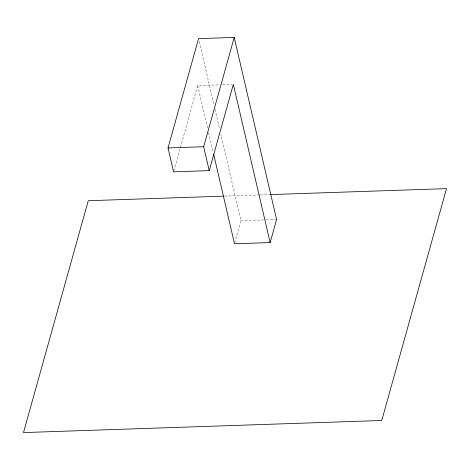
<?xml version="1.0" encoding="UTF-8"?>
<svg xmlns="http://www.w3.org/2000/svg" width="470" height="470" viewBox="0 0 470 470"><rect width="100%" height="100%" fill="white"/><g stroke="black" fill="none" stroke-linecap="round" stroke-linejoin="round"><path stroke-width="0.35" stroke-dasharray="2.35 1.76" d="M173.794 171.133L197.682 85.587L219.508 84.853M234.689 243.072L240.934 220.7L220.829 134.303M222.416 84.753L231.875 84.436M224.519 196.125L259.687 194.938M260.415 194.909L269.945 194.592M240.934 220.7L263.488 219.942M266.396 219.843L275.855 219.525M199.233 41.483L214.02 105.027M215.013 109.316L219.666 129.309M197.682 85.587L207.634 128.339M208.627 132.616L213.268 152.568"/><path stroke-width="0.7" d="M270.138 242.567L233.332 84.388L209.238 170.639L173.595 171.838L168.031 147.944L198.563 38.628L234.213 37.424L276.583 219.502L270.138 242.567L234.495 243.771L213.603 153.996M209.238 170.639L203.68 146.74L234.213 37.424M168.031 147.944L203.68 146.74M223.791 196.149L88.254 200.719L23.5 432.576L381.746 420.486L446.5 188.635L270.673 194.568"/></g></svg>
